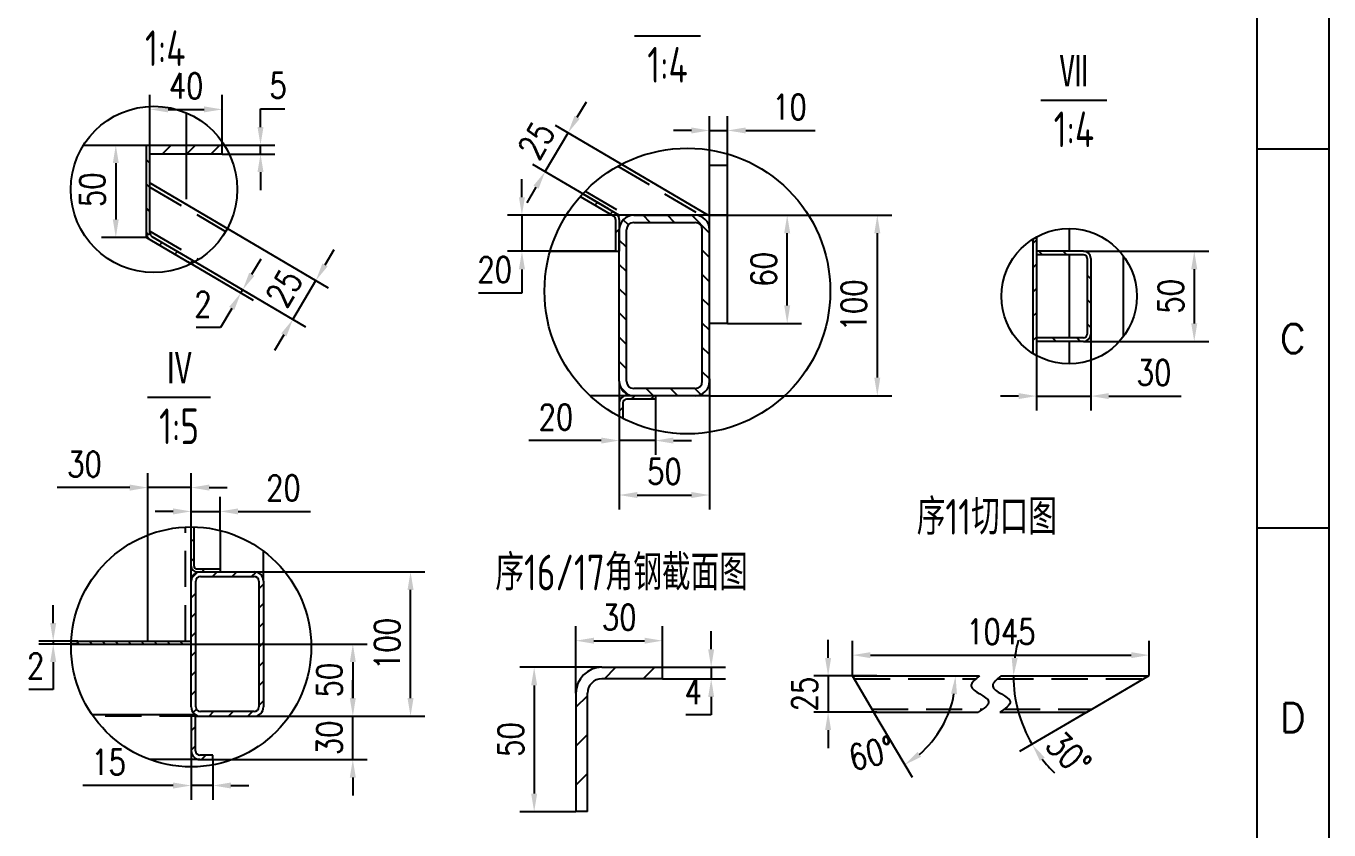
# Model space of a CAD drawing. Header units: inches. Extents: x -500 to 11380, y -200 to 8200.
# Drawn here: x 7773 to 11380, y 4214 to 6441 of the extents above; entities that cross this region are included whole.
import ezdxf
from ezdxf.enums import TextEntityAlignment as Align

# ---------------------------------------------------------------- set-up
doc = ezdxf.new("R2010")
doc.units = ezdxf.units.IN
doc.header["$LTSCALE"] = 200
doc.linetypes.add('CENTER', pattern=[2, 1.25, -0.25, 0.25, -0.25])
doc.linetypes.add('DASHED', pattern=[0.75, 0.5, -0.25])
for name, color, linetype in [('1轮廓实线层', 7, 'Continuous'), ('2细线层', 4, 'Continuous'), ('3中心线层', 1, 'CENTER'), ('4虚线层', 6, 'DASHED'), ('5剖面线层', 2, 'Continuous'), ('6文字层', 3, 'Continuous'), ('7标注层', 4, 'Continuous'), ('8符号标注层', 31, 'Continuous'), ('图框层', 7, 'Continuous')]:
    doc.layers.add(name, color=color, linetype=linetype)
doc.styles.add('PC_TEXTSTYLE', font='isocp.shx', dxfattribs={"width": 0.8, "bigfont": 'hzfs.shx'})
doc.styles.add('TH_GBDIM', font='romans.shx', dxfattribs={"width": 0.8, "bigfont": 'gbcbig.shx'})
doc.dimstyles.new('TH_GBDIM', dxfattribs={"dimscale": 20, "dimtxt": 3.5, "dimasz": 2.5, "dimexe": 2, "dimexo": 0, "dimgap": 1.5, "dimtad": 1, "dimtoh": 1, "dimdec": 1, "dimdsep": 46, "dimtxsty": 'TH_GBDIM', "dimcen": 2.5, "dimclrd": 130, "dimclre": 130, "dimclrt": 3, "dimadec": 0, "dimazin": 2, "dimtfac": 0.714286, "dimtdec": 1, "dimtmove": 0, "dimatfit": 3, "dimfxl": 0, "dimtzin": 0, "dimlwd": -1, "dimlwe": -1, "dimarcsym": 0})

# ---------------------------------------------------------------- blocks, each defined once
blk = doc.blocks.new('*D45')
at = {"layer": '7标注层', "color": 130, "transparency": 16777216}
for p, q in [((9661.5, 5916.8), (9920, 5916.8)), ((9880, 5666.8), (9880, 5866.8)), ((9715, 5616.8), (9920, 5616.8))]:
    blk.add_line(p, q, dxfattribs=at)
for points in [[(9871.7, 5866.8), (9888.3, 5866.8), (9880, 5916.8)], [(9871.7, 5666.8), (9888.3, 5666.8), (9880, 5616.8)]]:
    blk.add_solid(points, dxfattribs=at)
at = {"layer": 'Defpoints', "color": 0, "transparency": 16777216}
for p in [(9661.5, 5916.8), (9880, 5916.8), (9715, 5616.8)]:
    blk.add_point(p, dxfattribs=at)
at = {"layer": '7标注层', "color": 3, "transparency": 16777216, "insert": (9815, 5766.8), "char_height": 70, "attachment_point": 5, "rotation": 90, "style": 'TH_GBDIM'}
blk.add_mtext('60', dxfattribs=at)
blk = doc.blocks.new('*D46')
at = {"layer": '7标注层', "color": 130, "transparency": 16777216}
for p, q in [((8115.6, 6111.2), (8115.6, 6250)), ((8315.6, 6111.2), (8315.6, 6250)), ((8165.6, 6210), (8265.6, 6210))]:
    blk.add_line(p, q, dxfattribs=at)
for points in [[(8165.6, 6218.3), (8165.6, 6201.7), (8115.6, 6210)], [(8265.6, 6218.3), (8265.6, 6201.7), (8315.6, 6210)]]:
    blk.add_solid(points, dxfattribs=at)
at = {"layer": 'Defpoints', "color": 0, "transparency": 16777216}
for p in [(8315.6, 6210), (8115.6, 6111.2), (8315.6, 6111.2)]:
    blk.add_point(p, dxfattribs=at)
at = {"layer": '7标注层', "color": 3, "transparency": 16777216, "insert": (8215.6, 6275), "char_height": 70, "attachment_point": 5, "style": 'TH_GBDIM'}
blk.add_mtext('40', dxfattribs=at)
blk = doc.blocks.new('*D48')
at = {"layer": '7标注层', "color": 130, "transparency": 16777216}
for p, q in [((8229.8, 5053.2), (8229.8, 5136.2)), ((8309.8, 5043.4), (8309.8, 5136.2)), ((8179.8, 5096.2), (8129.8, 5096.2)), ((8229.8, 5096.2), (8309.8, 5096.2)), ((8359.8, 5096.2), (8560.4, 5096.2))]:
    blk.add_line(p, q, dxfattribs=at)
for points in [[(8179.8, 5104.5), (8179.8, 5087.8), (8229.8, 5096.2)], [(8359.8, 5104.5), (8359.8, 5087.8), (8309.8, 5096.2)]]:
    blk.add_solid(points, dxfattribs=at)
at = {"layer": 'Defpoints', "color": 0, "transparency": 16777216}
for p in [(8309.8, 5096.2), (8229.8, 5053.2), (8309.8, 5043.4)]:
    blk.add_point(p, dxfattribs=at)
at = {"layer": '7标注层', "color": 3, "transparency": 16777216, "insert": (8485.1, 5161.2), "char_height": 70, "attachment_point": 5, "style": 'TH_GBDIM'}
blk.add_mtext('20', dxfattribs=at)
blk = doc.blocks.new('*D49')
at = {"layer": '7标注层', "color": 130, "transparency": 16777216}
for p, q in [((8303.7, 5895.6), (8609.4, 5715.7)), ((8600.3, 5779.1), (8625.6, 5822.2)), ((8240.3, 5787.8), (8546, 5608)), ((8511.5, 5628.3), (8574.9, 5736)), ((8486.2, 5585.2), (8460.8, 5542.1))]:
    blk.add_line(p, q, dxfattribs=at)
for points in [[(8593.1, 5783.3), (8607.4, 5774.9), (8574.9, 5736)], [(8479, 5589.4), (8493.4, 5581), (8511.5, 5628.3)]]:
    blk.add_solid(points, dxfattribs=at)
at = {"layer": 'Defpoints', "color": 0, "transparency": 16777216}
for p in [(8303.7, 5895.6), (8240.3, 5787.8), (8574.9, 5736)]:
    blk.add_point(p, dxfattribs=at)
at = {"layer": '7标注层', "color": 3, "transparency": 16777216, "insert": (8487.2, 5715.1), "char_height": 70, "attachment_point": 5, "rotation": 59.5345, "style": 'TH_GBDIM'}
blk.add_mtext('25', dxfattribs=at)
blk = doc.blocks.new('*D50')
at = {"layer": '7标注层', "color": 130, "transparency": 16777216}
for p, q in [((8219.7, 5788.3), (8401.8, 5681.3)), ((8224.8, 5797), (8406.8, 5689.9)), ((8397.7, 5753.2), (8423.1, 5796.3)), ((8372.4, 5710.2), (8367.3, 5701.5)), ((8341.9, 5658.4), (8310.8, 5605.4)), ((8310.8, 5605.4), (8243.4, 5605.4))]:
    blk.add_line(p, q, dxfattribs=at)
for points in [[(8390.5, 5757.5), (8404.9, 5749), (8372.4, 5710.2)], [(8334.8, 5662.7), (8349.1, 5654.2), (8367.3, 5701.5)]]:
    blk.add_solid(points, dxfattribs=at)
at = {"layer": 'Defpoints', "color": 0, "transparency": 16777216}
for p in [(8219.7, 5788.3), (8224.8, 5797), (8372.4, 5710.2)]:
    blk.add_point(p, dxfattribs=at)
at = {"layer": '7标注层', "color": 3, "transparency": 16777216, "insert": (8262.1, 5670.4), "char_height": 70, "attachment_point": 5, "style": 'TH_GBDIM'}
blk.add_mtext('2', dxfattribs=at)
blk = doc.blocks.new('*D51')
at = {"layer": '7标注层', "color": 130, "transparency": 16777216}
for p, q in [((8421.6, 6161.2), (8421.6, 6211.2)), ((8421.6, 6211.2), (8489, 6211.2)), ((8315.6, 6111.2), (8461.6, 6111.2)), ((8421.6, 6086.2), (8421.6, 6111.2)), ((8315.6, 6086.2), (8461.6, 6086.2)), ((8421.6, 6036.2), (8421.6, 5986.2))]:
    blk.add_line(p, q, dxfattribs=at)
for points in [[(8413.3, 6161.2), (8430, 6161.2), (8421.6, 6111.2)], [(8413.3, 6036.2), (8430, 6036.2), (8421.6, 6086.2)]]:
    blk.add_solid(points, dxfattribs=at)
at = {"layer": 'Defpoints', "color": 0, "transparency": 16777216}
for p in [(8315.6, 6111.2), (8421.6, 6111.2), (8315.6, 6086.2)]:
    blk.add_point(p, dxfattribs=at)
at = {"layer": '7标注层', "color": 3, "transparency": 16777216, "insert": (8470.3, 6276.2), "char_height": 70, "attachment_point": 5, "style": 'TH_GBDIM'}
blk.add_mtext('5', dxfattribs=at)
blk = doc.blocks.new('*D53')
at = {"layer": '7标注层', "color": 130, "transparency": 16777216}
for p, q in [((9298.5, 6188.3), (9323.9, 6231.4)), ((9209.8, 6037.5), (9273.2, 6145.2)), ((9448.8, 6041.9), (9238.7, 6165.5)), ((9385.4, 5934.2), (9175.3, 6057.7)), ((9184.4, 5994.4), (9159.1, 5951.3))]:
    blk.add_line(p, q, dxfattribs=at)
for points in [[(9291.3, 6192.5), (9305.7, 6184.1), (9273.2, 6145.2)], [(9177.3, 5998.6), (9191.6, 5990.1), (9209.8, 6037.5)]]:
    blk.add_solid(points, dxfattribs=at)
at = {"layer": 'Defpoints', "color": 0, "transparency": 16777216}
for p in [(9273.2, 6145.2), (9448.8, 6041.9), (9385.4, 5934.2)]:
    blk.add_point(p, dxfattribs=at)
at = {"layer": '7标注层', "color": 3, "transparency": 16777216, "insert": (9185.5, 6124.3), "char_height": 70, "attachment_point": 5, "rotation": 59.5345, "style": 'TH_GBDIM'}
blk.add_mtext('25', dxfattribs=at)
blk = doc.blocks.new('*D54')
at = {"layer": '7标注层', "color": 130, "transparency": 16777216}
for p, q in [((9665, 6076), (9665, 6191.6)), ((9715, 6076), (9715, 6191.6)), ((9615, 6151.6), (9565, 6151.6)), ((9665, 6151.6), (9715, 6151.6)), ((9765, 6151.6), (9957.6, 6151.6))]:
    blk.add_line(p, q, dxfattribs=at)
for points in [[(9615, 6159.9), (9615, 6143.3), (9665, 6151.6)], [(9765, 6159.9), (9765, 6143.3), (9715, 6151.6)]]:
    blk.add_solid(points, dxfattribs=at)
at = {"layer": 'Defpoints', "color": 0, "transparency": 16777216}
for p in [(9715, 6151.6), (9665, 6076), (9715, 6076)]:
    blk.add_point(p, dxfattribs=at)
at = {"layer": '7标注层', "color": 3, "transparency": 16777216, "insert": (9886.3, 6216.6), "char_height": 70, "attachment_point": 5, "style": 'TH_GBDIM'}
blk.add_mtext('10', dxfattribs=at)
blk = doc.blocks.new('*D55')
at = {"layer": '7标注层', "color": 130, "transparency": 16777216}
for p, q in [((9415, 5456.8), (9415, 5101.6)), ((9665, 5463.3), (9665, 5101.6)), ((9465, 5141.6), (9615, 5141.6))]:
    blk.add_line(p, q, dxfattribs=at)
for points in [[(9465, 5149.9), (9465, 5133.2), (9415, 5141.6)], [(9615, 5149.9), (9615, 5133.2), (9665, 5141.6)]]:
    blk.add_solid(points, dxfattribs=at)
at = {"layer": 'Defpoints', "color": 0, "transparency": 16777216}
for p in [(9415, 5456.8), (9665, 5463.3), (9665, 5141.6)]:
    blk.add_point(p, dxfattribs=at)
at = {"layer": '7标注层', "color": 3, "transparency": 16777216, "insert": (9540, 5206.6), "char_height": 70, "attachment_point": 5, "style": 'TH_GBDIM'}
blk.add_mtext('50', dxfattribs=at)
blk = doc.blocks.new('*D56')
at = {"layer": '7标注层', "color": 130, "transparency": 16777216}
for p, q in [((9665, 5916.8), (10169.5, 5916.8)), ((10129.5, 5866.8), (10129.5, 5466.8)), ((9665, 5416.8), (10169.5, 5416.8))]:
    blk.add_line(p, q, dxfattribs=at)
for points in [[(10121.1, 5866.8), (10137.8, 5866.8), (10129.5, 5916.8)], [(10121.1, 5466.8), (10137.8, 5466.8), (10129.5, 5416.8)]]:
    blk.add_solid(points, dxfattribs=at)
at = {"layer": 'Defpoints', "color": 0, "transparency": 16777216}
for p in [(9665, 5916.8), (9665, 5416.8), (10129.5, 5416.8)]:
    blk.add_point(p, dxfattribs=at)
at = {"layer": '7标注层', "color": 3, "transparency": 16777216, "insert": (10064.5, 5666.8), "char_height": 70, "attachment_point": 5, "rotation": 90, "style": 'TH_GBDIM'}
blk.add_mtext('100', dxfattribs=at)
blk = doc.blocks.new('*D57')
at = {"layer": '7标注层', "color": 130, "transparency": 16777216}
for p, q in [((9145.5, 5966.8), (9145.5, 6016.8)), ((9467.1, 5916.8), (9105.5, 5916.8)), ((9145.5, 5916.8), (9145.5, 5816.8)), ((9405, 5816.8), (9105.5, 5816.8)), ((9145.5, 5766.8), (9145.5, 5701.1)), ((9145.5, 5701.1), (9024.8, 5701.1))]:
    blk.add_line(p, q, dxfattribs=at)
for points in [[(9137.2, 5966.8), (9153.8, 5966.8), (9145.5, 5916.8)], [(9137.2, 5766.8), (9153.8, 5766.8), (9145.5, 5816.8)]]:
    blk.add_solid(points, dxfattribs=at)
at = {"layer": 'Defpoints', "color": 0, "transparency": 16777216}
for p in [(9145.5, 5916.8), (9467.1, 5916.8), (9405, 5816.8)]:
    blk.add_point(p, dxfattribs=at)
at = {"layer": '7标注层', "color": 3, "transparency": 16777216, "insert": (9070.2, 5766.1), "char_height": 70, "attachment_point": 5, "style": 'TH_GBDIM'}
blk.add_mtext('20', dxfattribs=at)
blk = doc.blocks.new('*D64')
at = {"layer": '7标注层', "color": 130, "transparency": 16777216}
for p, q in [((8404.2, 4928.8), (8877, 4928.8)), ((8837, 4578.8), (8837, 4878.8)), ((8404.2, 4528.8), (8877, 4528.8))]:
    blk.add_line(p, q, dxfattribs=at)
for points in [[(8828.7, 4878.8), (8845.4, 4878.8), (8837, 4928.8)], [(8828.7, 4578.8), (8845.4, 4578.8), (8837, 4528.8)]]:
    blk.add_solid(points, dxfattribs=at)
at = {"layer": 'Defpoints', "color": 0, "transparency": 16777216}
for p in [(8404.2, 4928.8), (8837, 4928.8), (8404.2, 4528.8)]:
    blk.add_point(p, dxfattribs=at)
at = {"layer": '7标注层', "color": 3, "transparency": 16777216, "insert": (8772, 4728.8), "char_height": 70, "attachment_point": 5, "rotation": 90, "style": 'TH_GBDIM'}
blk.add_mtext('100', dxfattribs=at)
blk = doc.blocks.new('*D66')
at = {"layer": '7标注层', "color": 130, "transparency": 16777216}
for p, q in [((8677.3, 4578.8), (8677.3, 4628.8)), ((8310.3, 4528.8), (8717.3, 4528.8)), ((8677.3, 4408.8), (8677.3, 4528.8)), ((8289.8, 4408.8), (8717.3, 4408.8)), ((8677.3, 4358.8), (8677.3, 4308.8))]:
    blk.add_line(p, q, dxfattribs=at)
for points in [[(8668.9, 4578.8), (8685.6, 4578.8), (8677.3, 4528.8)], [(8668.9, 4358.8), (8685.6, 4358.8), (8677.3, 4408.8)]]:
    blk.add_solid(points, dxfattribs=at)
at = {"layer": 'Defpoints', "color": 0, "transparency": 16777216}
for p in [(8310.3, 4528.8), (8677.3, 4528.8), (8289.8, 4408.8)]:
    blk.add_point(p, dxfattribs=at)
at = {"layer": '7标注层', "color": 3, "transparency": 16777216, "insert": (8612.3, 4468.8), "char_height": 70, "attachment_point": 5, "rotation": 90, "style": 'TH_GBDIM'}
blk.add_mtext('30', dxfattribs=at)
blk = doc.blocks.new('*D67')
at = {"layer": '7标注层', "color": 130, "transparency": 16777216}
for p, q in [((7847.7, 4786.8), (7847.7, 4836.8)), ((7916.1, 4736.8), (7807.7, 4736.8)), ((7916.1, 4728.8), (7807.7, 4728.8)), ((7847.7, 4736.8), (7847.7, 4728.8)), ((7847.7, 4678.8), (7847.7, 4603.2)), ((7847.7, 4603.2), (7780.3, 4603.2))]:
    blk.add_line(p, q, dxfattribs=at)
for points in [[(7839.3, 4786.8), (7856, 4786.8), (7847.7, 4736.8)], [(7839.3, 4678.8), (7856, 4678.8), (7847.7, 4728.8)]]:
    blk.add_solid(points, dxfattribs=at)
at = {"layer": 'Defpoints', "color": 0, "transparency": 16777216}
for p in [(7847.7, 4736.8), (7916.1, 4736.8), (7916.1, 4728.8)]:
    blk.add_point(p, dxfattribs=at)
at = {"layer": '7标注层', "color": 3, "transparency": 16777216, "insert": (7799, 4668.2), "char_height": 70, "attachment_point": 5, "style": 'TH_GBDIM'}
blk.add_mtext('2', dxfattribs=at)
blk = doc.blocks.new('*D68')
at = {"layer": '7标注层', "color": 130, "transparency": 16777216}
for p, q in [((8229.8, 4728.8), (8717.3, 4728.8)), ((8677.3, 4678.8), (8677.3, 4578.8)), ((8404.2, 4528.8), (8717.3, 4528.8))]:
    blk.add_line(p, q, dxfattribs=at)
for points in [[(8668.9, 4678.8), (8685.6, 4678.8), (8677.3, 4728.8)], [(8668.9, 4578.8), (8685.6, 4578.8), (8677.3, 4528.8)]]:
    blk.add_solid(points, dxfattribs=at)
at = {"layer": 'Defpoints', "color": 0, "transparency": 16777216}
for p in [(8229.8, 4728.8), (8404.2, 4528.8), (8677.3, 4528.8)]:
    blk.add_point(p, dxfattribs=at)
at = {"layer": '7标注层', "color": 3, "transparency": 16777216, "insert": (8612.3, 4628.8), "char_height": 70, "attachment_point": 5, "rotation": 90, "style": 'TH_GBDIM'}
blk.add_mtext('50', dxfattribs=at)
blk = doc.blocks.new('*D69')
at = {"layer": '7标注层', "color": 130, "transparency": 16777216}
for p, q in [((8109.8, 5030.8), (8109.8, 5202.2)), ((8229.8, 5053.2), (8229.8, 5202.2)), ((8059.8, 5162.2), (7859.1, 5162.2)), ((8229.8, 5162.2), (8109.8, 5162.2)), ((8279.8, 5162.2), (8329.8, 5162.2))]:
    blk.add_line(p, q, dxfattribs=at)
for points in [[(8059.8, 5170.5), (8059.8, 5153.8), (8109.8, 5162.2)], [(8279.8, 5170.5), (8279.8, 5153.8), (8229.8, 5162.2)]]:
    blk.add_solid(points, dxfattribs=at)
at = {"layer": 'Defpoints', "color": 0, "transparency": 16777216}
for p in [(8109.8, 5162.2), (8229.8, 5053.2), (8109.8, 5030.8)]:
    blk.add_point(p, dxfattribs=at)
at = {"layer": '7标注层', "color": 3, "transparency": 16777216, "insert": (7934.4, 5227.2), "char_height": 70, "attachment_point": 5, "style": 'TH_GBDIM'}
blk.add_mtext('30', dxfattribs=at)
blk = doc.blocks.new('*D95')
at = {"layer": '7标注层', "color": 130, "transparency": 16777216}
for p, q in [((10700.5, 5817.2), (11047.1, 5817.2)), ((11007.1, 5767.2), (11007.1, 5617.2)), ((10700.5, 5567.2), (11047.1, 5567.2))]:
    blk.add_line(p, q, dxfattribs=at)
for points in [[(10998.7, 5767.2), (11015.4, 5767.2), (11007.1, 5817.2)], [(10998.7, 5617.2), (11015.4, 5617.2), (11007.1, 5567.2)]]:
    blk.add_solid(points, dxfattribs=at)
at = {"layer": 'Defpoints', "color": 0, "transparency": 16777216}
for p in [(10700.5, 5817.2), (10700.5, 5567.2), (11007.1, 5567.2)]:
    blk.add_point(p, dxfattribs=at)
at = {"layer": '7标注层', "color": 3, "transparency": 16777216, "insert": (10942.1, 5692.2), "char_height": 70, "attachment_point": 5, "rotation": 90, "style": 'TH_GBDIM'}
blk.add_mtext('50', dxfattribs=at)
blk = doc.blocks.new('*D96')
at = {"layer": '7标注层', "color": 130, "transparency": 16777216}
for p, q in [((10570.5, 5567.2), (10570.5, 5375.7)), ((10720.5, 5587.2), (10720.5, 5375.7)), ((10520.5, 5415.7), (10470.5, 5415.7)), ((10570.5, 5415.7), (10720.5, 5415.7)), ((10770.5, 5415.7), (10971.2, 5415.7))]:
    blk.add_line(p, q, dxfattribs=at)
for points in [[(10520.5, 5424), (10520.5, 5407.4), (10570.5, 5415.7)], [(10770.5, 5424), (10770.5, 5407.4), (10720.5, 5415.7)]]:
    blk.add_solid(points, dxfattribs=at)
at = {"layer": 'Defpoints', "color": 0, "transparency": 16777216}
for p in [(10570.5, 5567.2), (10720.5, 5587.2), (10720.5, 5415.7)]:
    blk.add_point(p, dxfattribs=at)
at = {"layer": '7标注层', "color": 3, "transparency": 16777216, "insert": (10895.8, 5480.7), "char_height": 70, "attachment_point": 5, "style": 'TH_GBDIM'}
blk.add_mtext('30', dxfattribs=at)
blk = doc.blocks.new('*D102')
at = {"layer": '7标注层', "color": 130, "transparency": 16777216}
for p, q in [((9366.9, 4664.3), (9139.4, 4664.3)), ((9179.4, 4614.3), (9179.4, 4314.3)), ((9294.9, 4264.3), (9139.4, 4264.3))]:
    blk.add_line(p, q, dxfattribs=at)
for points in [[(9171, 4614.3), (9187.7, 4614.3), (9179.4, 4664.3)], [(9171, 4314.3), (9187.7, 4314.3), (9179.4, 4264.3)]]:
    blk.add_solid(points, dxfattribs=at)
at = {"layer": 'Defpoints', "color": 0, "transparency": 16777216}
for p in [(9366.9, 4664.3), (9179.4, 4264.3), (9294.9, 4264.3)]:
    blk.add_point(p, dxfattribs=at)
at = {"layer": '7标注层', "color": 3, "transparency": 16777216, "insert": (9114.4, 4464.3), "char_height": 70, "attachment_point": 5, "rotation": 90, "style": 'TH_GBDIM'}
blk.add_mtext('50', dxfattribs=at)
blk = doc.blocks.new('*D103')
at = {"layer": '7标注层', "color": 130, "transparency": 16777216}
for p, q in [((9294.9, 4592.3), (9294.9, 4778)), ((9534.9, 4664.3), (9534.9, 4778)), ((9344.9, 4738), (9484.9, 4738))]:
    blk.add_line(p, q, dxfattribs=at)
for points in [[(9344.9, 4746.3), (9344.9, 4729.7), (9294.9, 4738)], [(9484.9, 4746.3), (9484.9, 4729.7), (9534.9, 4738)]]:
    blk.add_solid(points, dxfattribs=at)
at = {"layer": 'Defpoints', "color": 0, "transparency": 16777216}
for p in [(9534.9, 4738), (9534.9, 4664.3), (9294.9, 4592.3)]:
    blk.add_point(p, dxfattribs=at)
at = {"layer": '7标注层', "color": 3, "transparency": 16777216, "insert": (9414.9, 4803), "char_height": 70, "attachment_point": 5, "style": 'TH_GBDIM'}
blk.add_mtext('30', dxfattribs=at)
blk = doc.blocks.new('*D104')
at = {"layer": '7标注层', "color": 130, "transparency": 16777216}
for p, q in [((9669.5, 4714.3), (9669.5, 4764.3)), ((9534.9, 4664.3), (9709.5, 4664.3)), ((9669.5, 4664.3), (9669.5, 4632.3)), ((9534.9, 4632.3), (9709.5, 4632.3)), ((9669.5, 4582.3), (9669.5, 4532.3)), ((9669.5, 4532.3), (9599.5, 4532.3))]:
    blk.add_line(p, q, dxfattribs=at)
for points in [[(9661.2, 4714.3), (9677.8, 4714.3), (9669.5, 4664.3)], [(9661.2, 4582.3), (9677.8, 4582.3), (9669.5, 4632.3)]]:
    blk.add_solid(points, dxfattribs=at)
at = {"layer": 'Defpoints', "color": 0, "transparency": 16777216}
for p in [(9534.9, 4664.3), (9534.9, 4632.3), (9669.5, 4632.3)]:
    blk.add_point(p, dxfattribs=at)
at = {"layer": '7标注层', "color": 3, "transparency": 16777216, "insert": (9619.5, 4597.3), "char_height": 70, "attachment_point": 5, "style": 'TH_GBDIM'}
blk.add_mtext('4', dxfattribs=at)
blk = doc.blocks.new('*D105')
at = {"layer": '7标注层', "color": 130, "transparency": 16777216}
for p, q in [((10060.6, 4640.2), (10060.6, 4738)), ((10882.4, 4641.6), (10882.4, 4738)), ((10110.6, 4698), (10832.4, 4698))]:
    blk.add_line(p, q, dxfattribs=at)
for points in [[(10110.6, 4706.3), (10110.6, 4689.7), (10060.6, 4698)], [(10832.4, 4706.3), (10832.4, 4689.7), (10882.4, 4698)]]:
    blk.add_solid(points, dxfattribs=at)
at = {"layer": 'Defpoints', "color": 0, "transparency": 16777216}
for p in [(10882.4, 4698), (10060.6, 4640.2), (10882.4, 4641.6)]:
    blk.add_point(p, dxfattribs=at)
at = {"layer": '7标注层', "color": 3, "transparency": 16777216, "insert": (10471.5, 4763), "char_height": 70, "attachment_point": 5, "style": 'TH_GBDIM'}
blk.add_mtext('1045', dxfattribs=at)
blk = doc.blocks.new('*D106')
at = {"layer": '7标注层', "color": 130, "transparency": 16777216}
for p, q in [((9993.3, 4690.2), (9993.3, 4740.2)), ((10128.5, 4640.2), (9953.3, 4640.2)), ((9993.3, 4640.2), (9993.3, 4540.2)), ((10128.5, 4540.2), (9953.3, 4540.2)), ((9993.3, 4490.2), (9993.3, 4440.2))]:
    blk.add_line(p, q, dxfattribs=at)
for points in [[(9984.9, 4690.2), (10001.6, 4690.2), (9993.3, 4640.2)], [(9984.9, 4490.2), (10001.6, 4490.2), (9993.3, 4540.2)]]:
    blk.add_solid(points, dxfattribs=at)
at = {"layer": 'Defpoints', "color": 0, "transparency": 16777216}
for p in [(10128.5, 4640.2), (9993.3, 4540.2), (10128.5, 4540.2)]:
    blk.add_point(p, dxfattribs=at)
at = {"layer": '7标注层', "color": 3, "transparency": 16777216, "insert": (9928.3, 4590.2), "char_height": 70, "attachment_point": 5, "rotation": 90, "style": 'TH_GBDIM'}
blk.add_mtext('25', dxfattribs=at)
blk = doc.blocks.new('*D107')
at = {"layer": '7标注层', "color": 130, "transparency": 16777216}
blk.add_line((10119.4, 4540.2), (10225.6, 4359.7), dxfattribs=at)
blk.add_arc((10060.6, 4640.2), 285.5, 310.5136, 349.952, dxfattribs=at)
for points in [[(10333.4, 4591.1), (10350, 4589.7), (10346.1, 4640.2)], [(10250.9, 4416.4), (10241.2, 4430), (10205.4, 4394.1)]]:
    blk.add_solid(points, dxfattribs=at)
at = {"layer": 'Defpoints', "color": 0, "transparency": 16777216}
for p in [(10060.6, 4640.2), (10060.6, 4640.2), (10412.5, 4640.2), (10119.4, 4540.2), (10329.1, 4543.3)]:
    blk.add_point(p, dxfattribs=at)
at = {"layer": '7标注层', "color": 3, "transparency": 16777216, "insert": (10113.2, 4426.1), "char_height": 70, "attachment_point": 5, "rotation": 13.7869, "style": 'TH_GBDIM'}
blk.add_mtext('60°', dxfattribs=at)
blk = doc.blocks.new('*D108')
at = {"layer": '7标注层', "color": 130, "transparency": 16777216}
blk.add_line((10710, 4540.2), (10523.6, 4430.6), dxfattribs=at)
for start, end in [(164.6479, 172.3239), (180, 210.4655), (218.1416, 225.8177)]:
    blk.add_arc((10880, 4640.2), 373.5, start, end, dxfattribs=at)
for points in [[(10518.2, 4689.5), (10501.5, 4690.7), (10506.5, 4640.2)], [(10579.4, 4404.8), (10593.1, 4414.2), (10558.1, 4450.8)]]:
    blk.add_solid(points, dxfattribs=at)
at = {"layer": 'Defpoints', "color": 0, "transparency": 16777216}
for p in [(10472, 4640.2), (10880, 4640.2), (10882.4, 4641.6), (10512.4, 4574.4), (10710, 4540.2)]:
    blk.add_point(p, dxfattribs=at)
at = {"layer": '7标注层', "color": 3, "transparency": 16777216, "insert": (10659.6, 4424.4), "char_height": 70, "attachment_point": 5, "rotation": 314.3903, "style": 'TH_GBDIM'}
blk.add_mtext('30°', dxfattribs=at)
blk = doc.blocks.new('*D130')
at = {"layer": '7标注层', "color": 130, "transparency": 16777216}
for p, q in [((7934.2, 6111.2), (8061, 6111.2)), ((8021, 6061.2), (8021, 5905.4)), ((8105.6, 5855.4), (7981, 5855.4))]:
    blk.add_line(p, q, dxfattribs=at)
for points in [[(8012.7, 6061.2), (8029.3, 6061.2), (8021, 6111.2)], [(8012.7, 5905.4), (8029.3, 5905.4), (8021, 5855.4)]]:
    blk.add_solid(points, dxfattribs=at)
at = {"layer": 'Defpoints', "color": 0, "transparency": 16777216}
for p in [(7934.2, 6111.2), (8021, 5855.4), (8105.6, 5855.4)]:
    blk.add_point(p, dxfattribs=at)
at = {"layer": '7标注层', "color": 3, "transparency": 16777216, "insert": (7956, 5987.4), "char_height": 70, "attachment_point": 5, "rotation": 90, "style": 'TH_GBDIM'}
blk.add_mtext('50', dxfattribs=at)
blk = doc.blocks.new('*D135')
at = {"layer": '7标注层', "color": 130, "transparency": 16777216}
for p, q in [((8229.8, 4434.6), (8229.8, 4296.8)), ((8289.8, 4408.8), (8289.8, 4296.8)), ((8179.8, 4336.8), (7929.6, 4336.8)), ((8289.8, 4336.8), (8229.8, 4336.8)), ((8339.8, 4336.8), (8389.8, 4336.8))]:
    blk.add_line(p, q, dxfattribs=at)
for points in [[(8179.8, 4345.1), (8179.8, 4328.5), (8229.8, 4336.8)], [(8339.8, 4345.1), (8339.8, 4328.5), (8289.8, 4336.8)]]:
    blk.add_solid(points, dxfattribs=at)
at = {"layer": 'Defpoints', "color": 0, "transparency": 16777216}
for p in [(8229.8, 4434.6), (8289.8, 4408.8), (8289.8, 4336.8)]:
    blk.add_point(p, dxfattribs=at)
at = {"layer": '7标注层', "color": 3, "transparency": 16777216, "insert": (8001, 4401.8), "char_height": 70, "attachment_point": 5, "style": 'TH_GBDIM'}
blk.add_mtext('15', dxfattribs=at)
blk = doc.blocks.new('*D150')
at = {"layer": '7标注层', "color": 130, "transparency": 16777216}
for p, q in [((9415, 5358.9), (9415, 5252.5)), ((9515, 5321.1), (9515, 5252.5)), ((9365, 5292.5), (9164.3, 5292.5)), ((9515, 5292.5), (9415, 5292.5)), ((9565, 5292.5), (9615, 5292.5))]:
    blk.add_line(p, q, dxfattribs=at)
for points in [[(9365, 5300.8), (9365, 5284.2), (9415, 5292.5)], [(9565, 5300.8), (9565, 5284.2), (9515, 5292.5)]]:
    blk.add_solid(points, dxfattribs=at)
at = {"layer": 'Defpoints', "color": 0, "transparency": 16777216}
for p in [(9415, 5358.9), (9515, 5321.1), (9415, 5292.5)]:
    blk.add_point(p, dxfattribs=at)
at = {"layer": '7标注层', "color": 3, "transparency": 16777216, "insert": (9239.6, 5357.5), "char_height": 70, "attachment_point": 5, "style": 'TH_GBDIM'}
blk.add_mtext('20', dxfattribs=at)

msp = doc.modelspace()

# ---------------------------------------------------------------- hatches: boundary and pattern name
at = {"layer": '5剖面线层'}
h = msp.add_hatch(dxfattribs=at)
h.set_pattern_fill('ANSI31', color=256, scale=12)
h.paths.add_polyline_path([(9514.97, 5406.77), (9514.97, 5416.77), (9434.97, 5416.77, 0.4142136), (9414.97, 5396.77), (9414.97, 5358.94, 0.0071342), (9424.97, 5353.69), (9424.97, 5396.77, -0.4142136), (9434.97, 5406.77)])
h = msp.add_hatch(dxfattribs=at)
h.set_pattern_fill('ANSI31', color=256, scale=8, angle=90)
h.set_pattern_definition([(135, (3464.663, 3184.646), (-17.96051, -17.96051), [])])
h.paths.add_polyline_path([(8109.76, 4736.81), (7897.48, 4736.81, 0.0060176), (7897.38, 4728.81), (8229.76, 4728.81), (8229.76, 4736.81), (8219.1, 4736.81), (8213.76, 4736.81), (8191.76, 4736.81)])
h = msp.add_hatch(dxfattribs=at)
h.set_pattern_fill('ANSI31', color=256, scale=24)
h.set_pattern_definition([(45, (-29173.28, -36393.19), (-53.88154, 53.88154), [])])
h.paths.add_polyline_path([(9366.94, 4664.34, 0.4148879), (9294.94, 4592.17), (9294.94, 4264.34), (9326.94, 4264.34), (9326.94, 4592.34, -0.4142136), (9366.94, 4632.34), (9550.94, 4632.34), (9550.94, 4664.34)])

# ---------------------------------------------------------------- linework, layer by layer
msp.add_line((8315.65, 6086.16), (8315.65, 6111.16))
at = {"layer": '1轮廓实线层'}
for p, q in [((7931.58, 6111.16), (8315.65, 6111.16)), ((9664.97, 5616.77), (9664.97, 6097.63)), ((8315.65, 6086.16), (8115.65, 6086.16)), ((9661.51, 5916.77), (9414.97, 5916.77)), ((9404.97, 5905.33), (9404.97, 5816.77)), ((9414.97, 5905.33), (9414.97, 5816.77)), ((9223.6, 5816.77), (9414.97, 5816.77)), ((9714.97, 5616.77), (9664.97, 5616.77)), ((9414.97, 5416.77), (9334.43, 5416.77)), ((8229.76, 4944.81), (8229.76, 5053.19)), ((8229.76, 4903.21), (8229.76, 5053.19)), ((8237.76, 4944.81), (8237.76, 5053.09)), ((8109.76, 4736.81), (8109.76, 5030.77)), ((8309.76, 5043.42), (8309.76, 4928.81)), ((8429.76, 4903.21), (8429.76, 4986.28)), ((8245.76, 4936.81), (8309.76, 4936.81)), ((8245.76, 4928.81), (8404.16, 4928.81)), ((8255.36, 4916.01), (8404.16, 4916.01)), ((8229.76, 4554.41), (8229.76, 4903.21)), ((8242.56, 4554.41), (8242.56, 4903.21)), ((8416.96, 4903.21), (8416.96, 4554.41)), ((8429.76, 4903.21), (8429.76, 4554.41)), ((7897.38, 4728.81), (8229.76, 4728.81)), ((7897.48, 4736.81), (8229.76, 4736.81)), ((8109.76, 4728.81), (8191.76, 4728.81)), ((8191.76, 4728.81), (8213.76, 4728.81)), ((8213.76, 4728.81), (8219.1, 4728.81)), ((8219.1, 4728.81), (8229.76, 4728.81)), ((9366.94, 4664.34), (9534.94, 4664.34)), ((9534.94, 4632.34), (9534.94, 4664.34)), ((9534.94, 4632.34), (9366.94, 4632.34)), ((9294.94, 4592.34), (9294.94, 4264.34)), ((9326.94, 4264.34), (9326.94, 4592.34)), ((8241.76, 4532.81), (7955.66, 4532.81)), ((8229.76, 4532.81), (8229.76, 4432.81)), ((8241.76, 4432.81), (8241.76, 4532.81)), ((8241.76, 4528.81), (8404.16, 4528.81)), ((8404.16, 4541.61), (8255.36, 4541.61)), ((8253.76, 4408.81), (8115.17, 4408.81)), ((8289.76, 4420.81), (8253.76, 4420.81)), ((8253.76, 4408.81), (8289.76, 4408.81)), ((8289.76, 4408.81), (8289.76, 4420.81)), ((9326.94, 4264.34), (9294.94, 4264.34))]:
    msp.add_line(p, q, dxfattribs=at)
at = {"layer": '1轮廓实线层', "color": 0}
for p, q in [((8105.65, 5866.88), (8105.65, 6111.16)), ((8115.65, 5866.88), (8115.65, 6111.16)), ((9714.97, 5916.77), (9714.97, 6086.43)), ((9421.48, 6057.96), (9661.51, 5916.77)), ((8115.65, 6006.18), (8330.02, 5880.08)), ((9307.08, 5968.63), (9400.04, 5913.95)), ((9454.97, 5916.77), (9624.97, 5916.77)), ((9714.97, 5916.77), (9664.97, 5916.77)), ((9714.97, 5616.77), (9714.97, 5916.77)), ((9454.97, 5896.77), (9624.97, 5896.77)), ((8115.51, 5849.64), (8230, 5782.29)), ((9414.97, 5456.77), (9414.97, 5876.77)), ((9434.97, 5456.77), (9434.97, 5876.77)), ((9644.97, 5456.77), (9644.97, 5876.77)), ((9664.97, 5456.77), (9664.97, 5876.77)), ((10700.49, 5817.25), (10570.49, 5817.25)), ((10720.49, 5797.25), (10720.49, 5587.25)), ((10810.49, 5804.64), (10810.49, 5579.86)), ((10700.49, 5567.25), (10570.49, 5567.25)), ((9664.97, 5416.77), (9414.97, 5416.77)), ((9624.97, 5436.77), (9454.97, 5436.77)), ((9664.97, 5416.77), (9664.97, 5315.82)), ((9514.97, 5406.77), (9434.97, 5406.77)), ((10119.44, 4540.21), (10060.62, 4640.21)), ((10060.62, 4640.21), (10412.54, 4640.21)), ((10471.99, 4640.21), (10880.01, 4640.21)), ((10710.01, 4540.21), (10882.39, 4641.61)), ((10119.44, 4540.21), (10409.12, 4540.21)), ((10468.57, 4540.21), (10710.01, 4540.21))]:
    msp.add_line(p, q, dxfattribs=at)
at = {"layer": '1轮廓实线层'}
for centre, radius, start, end in [((9394.97, 5905.33), 20, 0, 59.53445), ((9394.97, 5905.33), 10, 0, 59.53445), ((8125.65, 5866.88), 10, 180, 239.53445), ((9434.97, 5396.77), 20, 90, 180), ((9434.97, 5396.77), 10, 90, 180), ((8245.76, 4944.81), 16, 180, 270), ((8245.76, 4944.81), 8, 180, 270), ((8255.36, 4903.21), 25.6, 90, 180), ((8255.36, 4903.21), 12.8, 90, 180), ((8404.16, 4903.21), 25.6, 0, 90), ((8404.16, 4903.21), 12.8, 0, 90), ((9366.94, 4592.34), 72, 90, 180), ((9366.94, 4592.34), 40, 90, 180), ((8255.36, 4554.41), 25.6, 180, 270), ((8255.36, 4554.41), 12.8, 180, 270), ((8404.16, 4554.41), 12.8, 270, 0), ((8404.16, 4554.41), 25.6, 270, 0), ((8253.76, 4432.81), 24, 180, 270), ((8253.76, 4432.81), 12, 180, 270)]:
    msp.add_arc(centre, radius, start, end, dxfattribs=at)
at = {"layer": '1轮廓实线层', "color": 0}
for centre, radius, start, end in [((9454.97, 5876.77), 40, 90, 180), ((9624.97, 5876.77), 40, 0, 90), ((9454.97, 5876.77), 20, 90, 180), ((9624.97, 5876.77), 20, 0, 90), ((8125.65, 5866.88), 20, 180, 239.53445), ((10700.49, 5797.25), 20, 0, 90), ((10700.49, 5587.25), 20, 270, 0), ((9454.97, 5456.77), 40, 180, 270), ((9454.97, 5456.77), 20, 180, 270), ((9624.97, 5456.77), 40, 270, 0), ((9624.97, 5456.77), 20, 270, 0)]:
    msp.add_arc(centre, radius, start, end, dxfattribs=at)
at = {"layer": '2细线层'}
for p, q in [((11380, 8200), (11380, -200)), ((11380, 6100), (11180, 6100)), ((11380, 5050), (11180, 5050))]:
    msp.add_line(p, q, dxfattribs=at)
at = {"layer": '2细线层', "color": 4}
for p, q in [((9313.93, 5976.2), (9414.97, 5916.77)), ((8105.65, 5855.44), (8105.65, 5866.88)), ((8105.65, 5855.44), (8115.51, 5849.64)), ((8120.58, 5858.26), (8240.33, 5787.81)), ((10560.49, 5850.78), (10560.49, 5533.72)), ((10570.49, 5856.66), (10570.49, 5527.84)), ((10660.49, 5879.68), (10660.49, 5817.25)), ((10570.49, 5817.25), (10570.49, 5807.25)), ((10700.49, 5807.25), (10570.49, 5807.25)), ((10660.49, 5807.25), (10660.49, 5577.25)), ((10710.49, 5797.25), (10710.49, 5587.25)), ((10570.49, 5577.25), (10570.49, 5567.25)), ((10700.49, 5577.25), (10570.49, 5577.25)), ((10660.49, 5567.25), (10660.49, 5504.82)), ((9414.97, 5416.77), (9414.97, 5358.94)), ((9514.97, 5416.77), (9514.97, 5321.11)), ((9424.97, 5396.77), (9424.97, 5353.69))]:
    msp.add_line(p, q, dxfattribs=at)
for centre, start, end in [((10700.49, 5797.25), 0, 90), ((10700.49, 5587.25), 270, 0)]:
    msp.add_arc(centre, 10, start, end, dxfattribs=at)
at = {"layer": '2细线层'}
for points in [[(10412.54, 4640.21), (10389.55, 4612.42), (10437.76, 4569.37), (10409.12, 4540.21)], [(10471.99, 4640.21), (10448.99, 4612.42), (10497.21, 4569.37), (10468.57, 4540.21)]]:
    msp.add_spline(points, degree=3, dxfattribs=at)
at = {"layer": '3中心线层'}
msp.add_line((8215.65, 6200.71), (8215.65, 5961.16), dxfattribs=at)
at = {"layer": '4虚线层'}
for p, q in [((9411.17, 6052.42), (9641.78, 5916.77)), ((9714.97, 6054.27), (9664.97, 6054.27)), ((8115.65, 5994.58), (8325.14, 5871.35)), ((9321.03, 5983.63), (9434.69, 5916.77)), ((8115.65, 5872.76), (8250.09, 5793.68)), ((8213.76, 4736.81), (8213.76, 5052.8)), ((10065.33, 4632.21), (10402.73, 4632.21)), ((10462.17, 4632.21), (10866.41, 4632.21)), ((10114.74, 4548.21), (10420.94, 4548.21)), ((10480.38, 4548.21), (10723.61, 4548.21)), ((8241.76, 4528.81), (7958.45, 4528.81))]:
    msp.add_line(p, q, dxfattribs=at)
at = {"layer": '5剖面线层'}
for p, q in [((8149.58, 6086.16), (8174.58, 6111.16)), ((8216.94, 6086.16), (8241.94, 6111.16)), ((8284.29, 6086.16), (8309.29, 6111.16)), ((8115.65, 6060.63), (8105.65, 6070.63)), ((8115.65, 5993.28), (8105.65, 6003.28)), ((8115.65, 5925.93), (8105.65, 5935.93)), ((9347.36, 5944.93), (9354.67, 5952.24)), ((9389.77, 5919.99), (9397.08, 5927.29)), ((9500.89, 5896.77), (9480.89, 5916.77)), ((9568.24, 5896.77), (9548.24, 5916.77)), ((9664.97, 5867.39), (9615.59, 5916.77)), ((9440.13, 5890.18), (9425.98, 5904.33)), ((8113.06, 5861.16), (8105.65, 5868.57)), ((9404.97, 5867.83), (9414.97, 5877.83)), ((9434.97, 5827.98), (9414.97, 5847.98)), ((10560.49, 5838.75), (10570.49, 5848.75)), ((8142.18, 5833.95), (8149.48, 5841.25)), ((8184.59, 5809), (8191.89, 5816.31)), ((9664.97, 5800.04), (9644.97, 5820.04)), ((10586.74, 5807.25), (10576.74, 5817.25)), ((10654.09, 5807.25), (10644.09, 5817.25)), ((8226.99, 5784.06), (8234.3, 5791.36)), ((9434.97, 5760.63), (9414.97, 5780.63)), ((10560.49, 5771.39), (10570.49, 5781.39)), ((9664.97, 5732.69), (9644.97, 5752.69)), ((10720.49, 5740.85), (10710.49, 5750.85)), ((9434.97, 5693.28), (9414.97, 5713.28)), ((10560.49, 5704.04), (10570.49, 5714.04)), ((9664.97, 5665.34), (9644.97, 5685.34)), ((10720.49, 5673.5), (10710.49, 5683.5)), ((9434.97, 5625.93), (9414.97, 5645.93)), ((10560.49, 5636.69), (10570.49, 5646.69)), ((9664.97, 5597.98), (9644.97, 5617.98)), ((10720.49, 5606.15), (10710.49, 5616.15)), ((9434.97, 5558.58), (9414.97, 5578.58)), ((10560.49, 5569.34), (10570.49, 5579.34)), ((10624.68, 5567.25), (10614.68, 5577.25)), ((10692.03, 5567.25), (10682.03, 5577.25)), ((9664.97, 5530.63), (9644.97, 5550.63)), ((9434.97, 5491.22), (9414.97, 5511.22)), ((9664.97, 5463.28), (9644.97, 5483.28)), ((9438.55, 5420.3), (9418.5, 5440.35)), ((9509.42, 5416.77), (9489.42, 5436.77)), ((9576.78, 5416.77), (9556.78, 5436.77)), ((9640.84, 5420.05), (9624.13, 5436.77)), ((8237.76, 5011.53), (8229.76, 5019.53)), ((8237.76, 4957.65), (8229.76, 4965.65)), ((8231.33, 4912.03), (8246.54, 4927.24)), ((8266.61, 4928.81), (8258.61, 4936.81)), ((8289.19, 4916.01), (8301.99, 4928.81)), ((8343.07, 4916.01), (8355.87, 4928.81)), ((8396.95, 4916.01), (8409.24, 4928.3)), ((8416.96, 4882.14), (8429.76, 4894.94)), ((8229.76, 4856.58), (8242.56, 4869.38)), ((8416.96, 4828.26), (8429.76, 4841.06)), ((8229.76, 4802.7), (8242.56, 4815.5)), ((8416.96, 4774.37), (8429.76, 4787.17)), ((8229.76, 4748.82), (8242.56, 4761.62)), ((8416.96, 4720.49), (8429.76, 4733.29)), ((8229.76, 4694.94), (8242.56, 4707.74)), ((8229.76, 4641.06), (8242.56, 4653.86)), ((8416.96, 4666.61), (8429.76, 4679.41)), ((8416.96, 4612.73), (8429.76, 4625.53)), ((8229.76, 4587.17), (8242.56, 4599.97)), ((8235.16, 4538.69), (8244.35, 4547.88)), ((8416.96, 4558.85), (8429.76, 4571.65)), ((8279.16, 4528.81), (8291.96, 4541.61)), ((8333.04, 4528.81), (8345.84, 4541.61)), ((8386.92, 4528.81), (8399.72, 4541.61)), ((8229.76, 4488.5), (8241.76, 4500.5)), ((8229.76, 4434.62), (8241.76, 4446.62)), ((8257.84, 4408.81), (8269.84, 4420.81))]:
    msp.add_line(p, q, dxfattribs=at)
at = {"layer": '8符号标注层', "color": 7}
for p, q in [((9640.16, 6413.04), (9457.22, 6413.04)), ((10765.46, 6234.23), (10582.52, 6234.23)), ((8283.66, 5411.55), (8108.64, 5411.55))]:
    msp.add_line(p, q, dxfattribs=at)
at = {"layer": '8符号标注层'}
for centre, radius in [((8126.5, 5988.19), 230.46), ((9603.67, 5706.72), 395.68), ((10660.49, 5692.25), 187.43), ((8229.76, 4720.81), 332.38)]:
    msp.add_circle(centre, radius, dxfattribs=at)
at = {"layer": '图框层'}
msp.add_line((11180, 8000), (11180, 0), dxfattribs=at)

# ---------------------------------------------------------------- texts
at = {"layer": '6文字层', "style": 'TH_GBDIM'}
for s, p in [('C', (11280, 5575)), ('D', (11280, 4525))]:
    msp.add_text(s, height=80, dxfattribs=at).set_placement(p, align=Align.MIDDLE)
at = {"layer": '6文字层', "char_height": 98.98, "attachment_point": 8, "style": 'PC_TEXTSTYLE'}
for s, insert in [('1:4', (8158.06, 6329.99)), ('1:4', (9548.69, 6284.06)), ('Ⅶ', (10673.99, 6264.23)), ('1:4', (10673.99, 6105.25)), ('Ⅳ', (8196.15, 5441.55)), ('1:5', (8196.15, 5282.57)), ('序11切口图', (10432.75, 5031.21)), ('序16/17角钢截面图', (9421.37, 4876.5))]:
    msp.add_mtext(s, dxfattribs=dict(at, insert=insert))

# ---------------------------------------------------------------- dimensions: what is measured, and where the dimension line sits
at = {"layer": '7标注层'}
for base, p1, p2, override, picture, middle in [((8315.65, 6210.02), (8115.65, 6111.16), (8315.65, 6111.16), {"dimlfac": 0.2}, '*D46', (8215.65, 6210.02)), ((9664.97, 5141.57), (9414.97, 5456.77), (9664.97, 5463.28), {"dimlfac": 0.2}, '*D55', (9539.97, 5141.57)), ((8289.76, 4336.8), (8229.76, 4434.62), (8289.76, 4408.81), {"dimlfac": 0.25}, '*D135', (8000.97, 4336.8))]:
    dim = msp.add_linear_dim(base=base, p1=p1, p2=p2, dimstyle='TH_GBDIM', override=override, dxfattribs=at)
    dim.commit()
    dim.dimension.update_dxf_attribs({"geometry": picture, "text_midpoint": middle, "dimtype": 160})
for base, p1, p2, override, picture, middle in [((8421.63, 6111.16), (8315.65, 6086.16), (8315.65, 6111.16), {"dimlfac": 0.2}, '*D51', (8470.29, 6276.16)), ((11007.06, 5567.25), (10700.49, 5817.25), (10700.49, 5567.25), {"dimlfac": 0.2}, '*D95', (10942.06, 5692.25)), ((9669.5, 4632.34), (9534.94, 4664.34), (9534.94, 4632.34), {"dimlfac": 0.125}, '*D104', (9619.5, 4597.34)), ((9179.37, 4264.34), (9366.94, 4664.34), (9294.94, 4264.34), {"dimlfac": 0.125}, '*D102', (9114.37, 4464.34))]:
    dim = msp.add_linear_dim(base=base, p1=p1, p2=p2, angle=90, dimstyle='TH_GBDIM', override=override, dxfattribs=at)
    dim.commit()
    dim.dimension.update_dxf_attribs({"geometry": picture, "text_midpoint": middle})
for base, p1, p2, override, picture, middle in [((9714.97, 6151.59), (9664.97, 6075.98), (9714.97, 6075.98), {"dimlfac": 0.2}, '*D54', (9886.3, 6216.59)), ((10720.49, 5415.7), (10570.49, 5567.25), (10720.49, 5587.25), {"dimlfac": 0.2}, '*D96', (10895.82, 5480.7)), ((9414.97, 5292.5), (9514.97, 5321.11), (9414.97, 5358.94), {"dimlfac": 0.2}, '*D150', (9239.63, 5357.5)), ((8109.76, 5162.16), (8229.76, 5053.19), (8109.76, 5030.77), {"dimlfac": 0.25}, '*D69', (7934.43, 5227.16)), ((8309.76, 5096.18), (8229.76, 5053.19), (8309.76, 5043.42), {"dimlfac": 0.25}, '*D48', (8485.1, 5161.18)), ((9534.94, 4737.99), (9294.94, 4592.34), (9534.94, 4664.34), {"dimlfac": 0.125}, '*D103', (9414.94, 4802.99))]:
    dim = msp.add_linear_dim(base=base, p1=p1, p2=p2, dimstyle='TH_GBDIM', override=override, dxfattribs=at)
    dim.commit()
    dim.dimension.update_dxf_attribs({"geometry": picture, "text_midpoint": middle})
for base, p1, p2, angle, override, picture, middle, dimtype in [((9273.17, 6145.2), (9385.39, 5934.17), (9448.76, 6041.91), 59.53445, {"dimlfac": 0.2}, '*D53', (9241.48, 6091.33), 161), ((9145.51, 5916.77), (9404.97, 5816.77), (9467.13, 5916.77), 90, {"dimlfac": 0.2}, '*D57', (9070.17, 5701.12), 160), ((9880.01, 5916.77), (9714.97, 5616.77), (9661.51, 5916.77), 90, {"dimlfac": 0.2}, '*D45', (9880.01, 5766.77), 160), ((10129.48, 5416.77), (9664.97, 5916.77), (9664.97, 5416.77), 90, {"dimlfac": 0.2}, '*D56', (10129.48, 5666.77), 160), ((8574.91, 5736.03), (8240.33, 5787.81), (8303.71, 5895.55), 59.53445, {"dimlfac": 0.2}, '*D49', (8543.22, 5682.16), 161), ((8372.35, 5710.15), (8219.72, 5788.34), (8224.79, 5796.96), 59.53445, {"dimlfac": 0.2}, '*D50', (8262.09, 5605.43), 161), ((8837.05, 4928.81), (8404.16, 4528.81), (8404.16, 4928.81), 90, {"dimlfac": 0.25}, '*D64', (8837.05, 4728.81), 160), ((7847.68, 4736.81), (7916.06, 4728.81), (7916.06, 4736.81), 90, {"dimlfac": 0.25}, '*D67', (7799.01, 4603.16), 160), ((8677.26, 4528.81), (8229.76, 4728.81), (8404.16, 4528.81), 90, {"dimlfac": 0.25}, '*D68', (8677.26, 4628.81), 160), ((9993.26, 4540.21), (10128.46, 4640.21), (10128.46, 4540.21), 90, {"dimlfac": 0.25}, '*D106', (9993.26, 4590.21), 160), ((8677.26, 4528.81), (8289.76, 4408.81), (8310.32, 4528.81), 90, {"dimlfac": 0.25}, '*D66', (8677.26, 4468.81), 160)]:
    dim = msp.add_linear_dim(base=base, p1=p1, p2=p2, angle=angle, dimstyle='TH_GBDIM', override=override, dxfattribs=at)
    dim.commit()
    dim.dimension.update_dxf_attribs({"geometry": picture, "text_midpoint": middle, "dimtype": dimtype})
dim = msp.add_linear_dim(base=(8021.01, 5855.44), p1=(7934.22, 6111.16), p2=(8105.65, 5855.44), angle=90, text='50', dimstyle='TH_GBDIM', override={"dimlfac": 0.2}, dxfattribs=at)
dim.commit()
dim.dimension.update_dxf_attribs({"geometry": '*D130', "text_midpoint": (8021.01, 5987.36), "dimtype": 160})
dim = msp.add_linear_dim(base=(10882.39, 4697.99), p1=(10060.62, 4640.21), p2=(10882.39, 4641.61), text='1045', dimstyle='TH_GBDIM', dxfattribs=at)
dim.commit()
dim.dimension.update_dxf_attribs({"geometry": '*D105', "text_midpoint": (10471.51, 4762.99)})
for base, line1, line2, picture, middle in [((10512.37, 4574.36), ((10471.99, 4640.21), (10880.01, 4640.21)), ((10710.01, 4540.21), (10882.39, 4641.61)), '*D108', (10613.11, 4378.94)), ((10329.14, 4543.3), ((10060.62, 4640.21), (10412.54, 4640.21)), ((10119.44, 4540.21), (10060.62, 4640.21)), '*D107', (10128.65, 4362.96))]:
    dim = msp.add_angular_dim_2l(base=base, line1=line1, line2=line2, dimstyle='TH_GBDIM', dxfattribs=at)
    dim.commit()
    dim.dimension.update_dxf_attribs({"geometry": picture, "text_midpoint": middle, "dimtype": 162})

doc.saveas('drawing.dxf')
